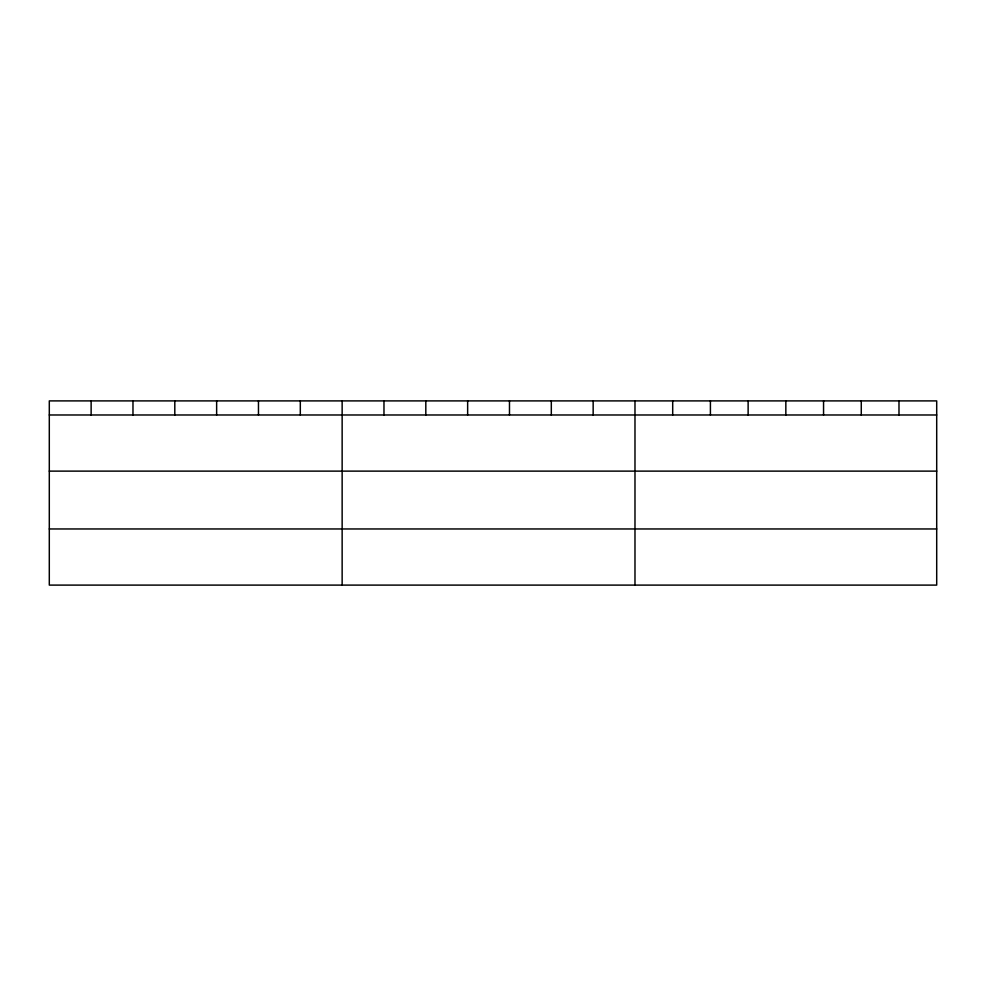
<?xml version="1.0" encoding="UTF-8"?>
<svg xmlns="http://www.w3.org/2000/svg" width="986" height="986" viewBox="0 0 986 986"><rect width="100%" height="100%" fill="white"/><g stroke="black" fill="none" stroke-linecap="round" stroke-linejoin="round"><path stroke-width="1.48" d="M936.7 471.123L936.7 400.895L49.3 400.895L49.3 585.105L936.7 585.105L936.7 471.123L49.3 471.123M49.3 414.983L936.7 414.983M49.3 528.964L936.7 528.964M898.985 400.895L898.985 414.983M861.271 400.895L861.271 414.983M823.557 400.895L823.557 414.983M785.842 400.895L785.842 414.983M748.127 400.895L748.127 414.983M710.413 400.895L710.413 414.983M672.698 400.895L672.698 414.983M634.984 400.895L634.984 585.105M593.153 400.895L593.153 414.983M551.31 400.895L551.31 414.983M509.479 400.895L509.479 414.983M467.647 400.895L467.647 414.983M425.816 400.895L425.816 414.983M383.973 400.895L383.973 414.983M342.142 400.895L342.142 585.105M300.311 400.895L300.311 414.983M258.468 400.895L258.468 414.983M216.637 400.895L216.637 414.983M174.805 400.895L174.805 414.983M132.974 400.895L132.974 414.983M91.131 400.895L91.131 414.983"/></g></svg>
